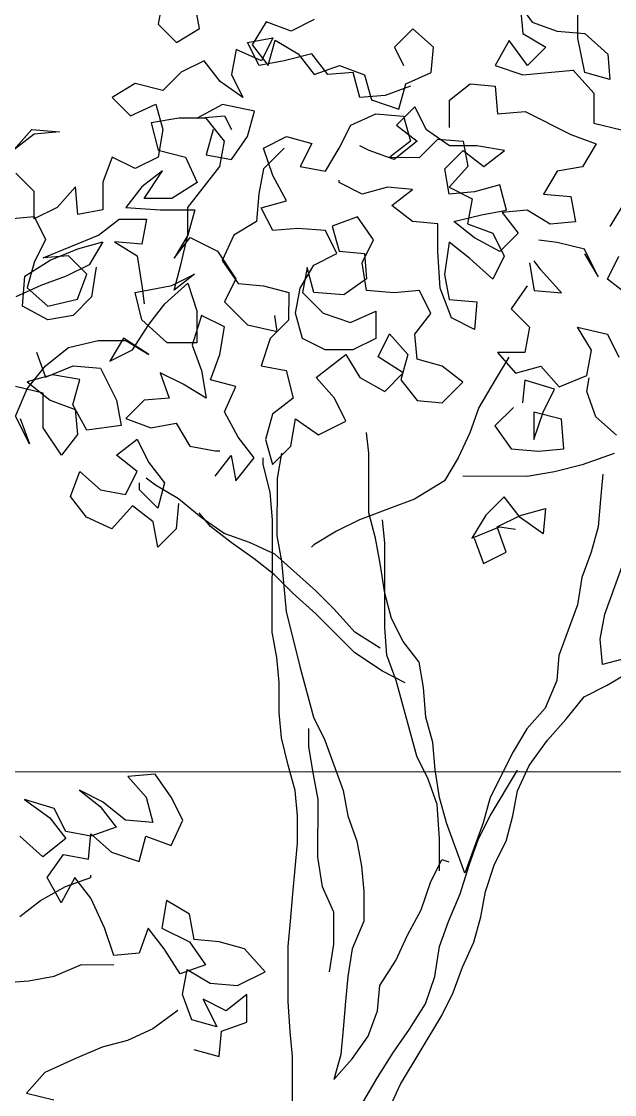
# Model space of a CAD drawing. Header units: millimetres. Extents: x 684983 to 685377, y 990360 to 990509.
# Drawn here: x 685036.688 to 685037.061, y 990437.835 to 990438.51 of the extents above; entities that cross this region are included whole.
import ezdxf

# ---------------------------------------------------------------- set-up
doc = ezdxf.new("R2010")
doc.units = ezdxf.units.MM
doc.layers.add('grid', color=8, linetype='Continuous', lineweight=9)
doc.layers.add('TEAK', color=7, linetype='Continuous')

# ---------------------------------------------------------------- blocks, each defined once
blk = doc.blocks.new('A$C25655A80')
at = {"color": 62}
for p, q in [((0.00649, 1.83512), (0.00455, 1.82455)), ((0.15357, 1.83595), (0.16125, 1.82536)), ((0.02186, 1.82261), (0.01994, 1.83318)), ((0.15645, 1.83114), (0.1574, 1.82056)), ((0.18047, 1.81862), (0.18048, 1.83015)), ((0.04974, 1.82547), (0.04396, 1.81586)), ((0.06031, 1.82161), (0.04974, 1.82547)), ((0.06992, 1.82641), (0.06031, 1.82161)), ((0.16125, 1.82536), (0.17182, 1.82151)), ((0.00455, 1.82455), (0.01224, 1.81685)), ((0.01224, 1.81685), (0.02186, 1.82261)), ((0.11126, 1.82253), (0.10356, 1.81484)), ((0.1199, 1.81483), (0.11126, 1.82253)), ((0.17182, 1.82151), (0.18335, 1.82054)), ((0.04204, 1.81682), (0.05261, 1.81874)), ((0.04684, 1.8072), (0.04204, 1.81682)), ((0.05261, 1.81874), (0.0478, 1.80913)), ((0.05068, 1.8072), (0.05357, 1.81777)), ((0.05357, 1.81777), (0.06318, 1.812)), ((0.15163, 1.81768), (0.14585, 1.80711)), ((0.15931, 1.8071), (0.15163, 1.81768)), ((0.1574, 1.82056), (0.16701, 1.81479)), ((0.18334, 1.8042), (0.18047, 1.81862)), ((0.18335, 1.82054), (0.19296, 1.81188)), ((0.03723, 1.81394), (0.0353, 1.80337)), ((0.0478, 1.80913), (0.03723, 1.81394)), ((0.04396, 1.81586), (0.05068, 1.8072)), ((0.06895, 1.81199), (0.05741, 1.80912)), ((0.06318, 1.812), (0.0699, 1.80334)), ((0.07567, 1.80333), (0.06895, 1.81199)), ((0.10356, 1.81484), (0.1074, 1.80715)), ((0.11893, 1.80426), (0.1199, 1.81483)), ((0.16701, 1.81479), (0.15931, 1.8071)), ((0.19296, 1.81188), (0.19391, 1.8013)), ((0.02377, 1.80915), (0.01415, 1.80435)), ((0.03049, 1.80049), (0.02377, 1.80915)), ((0.05741, 1.80912), (0.04684, 1.8072)), ((0.01415, 1.80435), (0.00645, 1.79667)), ((0.0353, 1.80337), (0.04009, 1.79375)), ((0.0699, 1.80334), (0.08048, 1.80717)), ((0.08625, 1.80428), (0.07567, 1.80333)), ((0.08048, 1.80717), (0.09105, 1.80332)), ((0.08912, 1.79371), (0.08625, 1.80428)), ((0.09105, 1.80332), (0.09393, 1.79274)), ((0.10835, 1.79946), (0.11893, 1.80426)), ((0.14585, 1.80711), (0.15738, 1.80326)), ((0.15738, 1.80326), (0.17853, 1.80516)), ((0.17853, 1.80516), (0.18717, 1.79554)), ((0.19391, 1.8013), (0.18334, 1.8042)), ((-0.00508, 1.79956), (-0.0147, 1.7938)), ((0.00645, 1.79667), (-0.00508, 1.79956)), ((0.04009, 1.79375), (0.03049, 1.80049)), ((0.11027, 1.7985), (0.0997, 1.79466)), ((0.10546, 1.78889), (0.10835, 1.79946)), ((0.12661, 1.79271), (0.13527, 1.79943)), ((0.13527, 1.79943), (0.14584, 1.79846)), ((0.14584, 1.79846), (0.14679, 1.78693)), ((0.0997, 1.79466), (0.08912, 1.79371)), ((0.18717, 1.79554), (0.18716, 1.78304)), ((-0.0147, 1.7938), (-0.00702, 1.78611)), ((-0.00702, 1.78611), (0.00356, 1.7909)), ((0.00356, 1.7909), (0.00644, 1.78033)), ((0.03144, 1.79088), (0.02086, 1.78512)), ((0.0449, 1.78798), (0.03144, 1.79088)), ((0.09393, 1.79274), (0.10546, 1.78889)), ((0.11219, 1.78984), (0.10449, 1.78216)), ((0.11699, 1.78022), (0.11219, 1.78984)), ((0.1266, 1.78118), (0.12661, 1.79271)), ((0.01317, 1.78513), (0.00163, 1.78321)), ((0.02471, 1.78512), (0.01317, 1.78513)), ((0.02086, 1.78512), (0.0324, 1.78607)), ((0.03239, 1.7755), (0.02471, 1.78512)), ((0.0324, 1.78607), (0.03528, 1.7803)), ((0.042, 1.77741), (0.0449, 1.78798)), ((0.08526, 1.78218), (0.09584, 1.78697)), ((0.09584, 1.78697), (0.10738, 1.786)), ((0.10738, 1.786), (0.11025, 1.77542)), ((0.14679, 1.78693), (0.15833, 1.78788)), ((0.15833, 1.78788), (0.17755, 1.77825)), ((0.00163, 1.78321), (0.00451, 1.77168)), ((0.08045, 1.77257), (0.08526, 1.78218)), ((0.10449, 1.78216), (0.11314, 1.77542)), ((0.18716, 1.78304), (0.1987, 1.78015)), ((-0.05606, 1.77173), (-0.04836, 1.78038)), ((-0.0474, 1.77845), (-0.05606, 1.77173)), ((-0.04836, 1.78038), (-0.03682, 1.7794)), ((-0.03682, 1.7794), (-0.0474, 1.77845)), ((0.00644, 1.78033), (0.0045, 1.76879)), ((0.02758, 1.78031), (0.02469, 1.76973)), ((0.03526, 1.7678), (0.042, 1.77741)), ((0.04873, 1.7726), (0.05834, 1.77739)), ((0.05834, 1.77739), (0.06892, 1.7745)), ((0.11409, 1.76869), (0.12179, 1.77637)), ((0.12659, 1.77349), (0.11699, 1.78022)), ((0.12179, 1.77637), (0.13236, 1.7754)), ((0.17755, 1.77825), (0.18812, 1.77439)), ((0.00451, 1.77168), (0.01604, 1.76878)), ((0.03045, 1.76492), (0.03239, 1.7755)), ((0.05738, 1.77259), (0.04872, 1.76394)), ((0.05256, 1.76106), (0.04873, 1.7726)), ((0.06892, 1.7745), (0.0641, 1.76489)), ((0.07467, 1.76296), (0.08045, 1.77257)), ((0.09295, 1.77159), (0.0891, 1.77352)), ((0.10352, 1.76774), (0.09295, 1.77159)), ((0.11025, 1.77542), (0.10159, 1.7687)), ((0.11314, 1.77542), (0.10352, 1.76774)), ((0.12466, 1.76388), (0.13236, 1.77156)), ((0.13813, 1.77348), (0.12659, 1.77349)), ((0.13236, 1.7754), (0.13428, 1.76483)), ((0.13236, 1.77156), (0.141, 1.76482)), ((0.14966, 1.77154), (0.13813, 1.77348)), ((0.141, 1.76482), (0.14966, 1.77154)), ((0.18812, 1.77439), (0.18234, 1.76478)), ((-0.01472, 1.76881), (-0.01858, 1.75824)), ((-0.00511, 1.76399), (-0.01472, 1.76881)), ((0.0045, 1.76879), (-0.00511, 1.76399)), ((0.01604, 1.76878), (0.02084, 1.7582)), ((0.02469, 1.76973), (0.03526, 1.7678)), ((0.10159, 1.7687), (0.11409, 1.76869)), ((0.00642, 1.76302), (-0.00224, 1.7563)), ((-0.00128, 1.75149), (0.00642, 1.76302)), ((0.01698, 1.74763), (0.03045, 1.76492)), ((0.04872, 1.76394), (0.04679, 1.75337)), ((0.0641, 1.76489), (0.07467, 1.76296)), ((0.12657, 1.7533), (0.12466, 1.76388)), ((0.13428, 1.76483), (0.12658, 1.75618)), ((0.17176, 1.76287), (0.16599, 1.75326)), ((0.18234, 1.76478), (0.17176, 1.76287)), ((-0.04742, 1.75442), (-0.0551, 1.76212)), ((-0.01858, 1.75824), (-0.01859, 1.7467)), ((0.02084, 1.7582), (0.01025, 1.75148)), ((0.05832, 1.75048), (0.05256, 1.76106)), ((0.08044, 1.75815), (0.08044, 1.75911)), ((0.09004, 1.75333), (0.08044, 1.75815)), ((-0.04743, 1.74288), (-0.04742, 1.75442)), ((-0.03012, 1.75633), (-0.03781, 1.74768)), ((-0.02916, 1.74479), (-0.03012, 1.75633)), ((-0.00224, 1.7563), (-0.00897, 1.74766)), ((0.10062, 1.75621), (0.09004, 1.75333)), ((0.1112, 1.75524), (0.10062, 1.75621)), ((0.10254, 1.74851), (0.1112, 1.75524)), ((0.13715, 1.75425), (0.12657, 1.7533)), ((0.12658, 1.75618), (0.13619, 1.75137)), ((0.14773, 1.75712), (0.13715, 1.75425)), ((0.1506, 1.74655), (0.14773, 1.75712)), ((0.01025, 1.75148), (-0.00128, 1.75149)), ((0.04679, 1.75337), (0.04581, 1.74184)), ((0.04774, 1.7476), (0.05832, 1.75048)), ((0.13619, 1.75137), (0.13425, 1.7408)), ((0.16599, 1.75326), (0.17752, 1.75229)), ((0.17752, 1.75229), (0.17944, 1.74172)), ((-0.03781, 1.74768), (-0.04743, 1.74288)), ((-0.01859, 1.7467), (-0.02916, 1.74479)), ((-0.00897, 1.74766), (0.00544, 1.74668)), ((0.00544, 1.74668), (0.01986, 1.74667)), ((0.01697, 1.7361), (0.01698, 1.74763)), ((0.01986, 1.74667), (0.01697, 1.7361)), ((0.05254, 1.73799), (0.04774, 1.7476)), ((0.11118, 1.74178), (0.10254, 1.74851)), ((0.12849, 1.74176), (0.14002, 1.74463)), ((0.14002, 1.74463), (0.1506, 1.74655)), ((0.15925, 1.74654), (0.14868, 1.74559)), ((0.14868, 1.74559), (0.1554, 1.73693)), ((0.16886, 1.74076), (0.15925, 1.74654)), ((0.19867, 1.74747), (0.19385, 1.73978)), ((-0.05801, 1.74289), (-0.04743, 1.74385)), ((-0.04743, 1.74385), (-0.04263, 1.73423)), ((-0.02052, 1.73613), (-0.01186, 1.74285)), ((-0.01186, 1.74285), (-0.00033, 1.74284)), ((-0.00033, 1.74284), (-0.00226, 1.73227)), ((0.04581, 1.74184), (0.0362, 1.73608)), ((0.08811, 1.74372), (0.07754, 1.73989)), ((0.09483, 1.7341), (0.08811, 1.74372)), ((0.12176, 1.74081), (0.11118, 1.74178)), ((0.12175, 1.72927), (0.12176, 1.74081)), ((0.13713, 1.73502), (0.12849, 1.74176)), ((0.13425, 1.7408), (0.14482, 1.73694)), ((0.17944, 1.74172), (0.16886, 1.74076)), ((-0.0436, 1.72654), (-0.02052, 1.73613)), ((0.01697, 1.7361), (0.01119, 1.72649)), ((0.01407, 1.7236), (0.01697, 1.7361)), ((0.0362, 1.73608), (0.03138, 1.72551)), ((0.06312, 1.73894), (0.05254, 1.73799)), ((0.07465, 1.73797), (0.06312, 1.73894)), ((0.07945, 1.72835), (0.07465, 1.73797)), ((0.07754, 1.73989), (0.08041, 1.72931)), ((0.14482, 1.73694), (0.14962, 1.72732)), ((0.1554, 1.73693), (0.1477, 1.72925)), ((-0.04263, 1.73423), (-0.04745, 1.72462)), ((-0.02918, 1.73037), (-0.0186, 1.73324)), ((-0.0186, 1.73324), (-0.02438, 1.72364)), ((-0.01379, 1.73324), (-0.00419, 1.72746)), ((-0.00226, 1.73227), (-0.01379, 1.73324)), ((0.01119, 1.72649), (0.01793, 1.73513)), ((0.01793, 1.73513), (0.02946, 1.72936)), ((0.09002, 1.72449), (0.09483, 1.7341)), ((0.12656, 1.73311), (0.12462, 1.71966)), ((0.1352, 1.72637), (0.12656, 1.73311)), ((0.1477, 1.72925), (0.13713, 1.73502)), ((0.17174, 1.73307), (0.16405, 1.73404)), ((0.18327, 1.73018), (0.17174, 1.73307)), ((-0.03303, 1.72749), (-0.0436, 1.72654)), ((-0.04072, 1.72557), (-0.02918, 1.73037)), ((-0.02534, 1.71979), (-0.03303, 1.72749)), ((-0.00419, 1.72746), (-0.00228, 1.71496)), ((0.02946, 1.72936), (0.03714, 1.71781)), ((0.06983, 1.72355), (0.07945, 1.72835)), ((0.08041, 1.72931), (0.09098, 1.72834)), ((0.09098, 1.72834), (0.09193, 1.71776)), ((0.12269, 1.71389), (0.12175, 1.72927)), ((0.14962, 1.72732), (0.14481, 1.71771)), ((0.18903, 1.71863), (0.18327, 1.73018)), ((0.18327, 1.72825), (0.18903, 1.71863)), ((0.19287, 1.71767), (0.19769, 1.72728)), ((-0.0513, 1.71885), (-0.04072, 1.72557)), ((-0.04745, 1.72462), (-0.05034, 1.71405)), ((-0.02438, 1.72364), (-0.03399, 1.71884)), ((-0.02149, 1.72267), (-0.02343, 1.71018)), ((0.01118, 1.71303), (0.01407, 1.7236)), ((0.03138, 1.72551), (0.0381, 1.71589)), ((0.06405, 1.71394), (0.06983, 1.72355)), ((0.06695, 1.72259), (0.06501, 1.71202)), ((0.06982, 1.71201), (0.06695, 1.72259)), ((0.09193, 1.71296), (0.09002, 1.72449)), ((0.14481, 1.71771), (0.1352, 1.72637)), ((0.16019, 1.72443), (0.16211, 1.71289)), ((0.165, 1.72154), (0.16212, 1.72539)), ((-0.05227, 1.70636), (-0.0513, 1.71885)), ((-0.03399, 1.71884), (-0.04457, 1.715)), ((-0.0292, 1.70922), (-0.02534, 1.71979)), ((0.01022, 1.71495), (0.01984, 1.71975)), ((0.01984, 1.71975), (0.01118, 1.71303)), ((0.03714, 1.71781), (0.03233, 1.7082)), ((0.09193, 1.71776), (0.08232, 1.71104)), ((0.12462, 1.71966), (0.12653, 1.70908)), ((0.17364, 1.71192), (0.165, 1.72154)), ((0.20152, 1.71093), (0.19287, 1.71767)), ((-0.04457, 1.715), (-0.05515, 1.71021)), ((-0.05034, 1.71405), (-0.0417, 1.70635)), ((-0.00516, 1.71208), (0.01022, 1.71495)), ((-0.00228, 1.71496), (-0.00132, 1.70727)), ((0.00733, 1.70727), (0.01695, 1.71591)), ((0.01695, 1.71591), (0.02079, 1.70437)), ((0.0381, 1.71589), (0.04867, 1.71492)), ((0.04867, 1.71492), (0.05925, 1.71202)), ((0.06212, 1.70337), (0.06405, 1.71394)), ((0.12749, 1.70139), (0.12269, 1.71389)), ((0.15922, 1.71482), (0.15249, 1.70521)), ((-0.0417, 1.70635), (-0.0292, 1.70922)), ((-0.02343, 1.71018), (-0.03113, 1.70249)), ((-0.00229, 1.70055), (-0.00516, 1.71208)), ((0.05925, 1.71202), (0.05923, 1.70049)), ((0.06501, 1.71202), (0.07366, 1.70336)), ((0.08232, 1.71104), (0.06982, 1.71201)), ((0.10347, 1.71198), (0.09193, 1.71296)), ((0.11404, 1.71294), (0.10347, 1.71198)), ((0.11884, 1.70332), (0.11404, 1.71294)), ((0.12653, 1.70908), (0.13807, 1.70811)), ((0.16211, 1.71289), (0.17364, 1.71192)), ((-0.0417, 1.70058), (-0.05227, 1.70636)), ((0.00059, 1.69862), (0.00733, 1.70727)), ((0.02079, 1.70437), (0.02077, 1.69091)), ((0.03233, 1.7082), (0.04193, 1.69858)), ((0.08519, 1.6995), (0.09577, 1.7043)), ((0.09577, 1.7043), (0.09576, 1.69277)), ((0.13807, 1.70811), (0.1371, 1.69657)), ((0.15249, 1.70521), (0.16017, 1.69751)), ((-0.03113, 1.70249), (-0.0417, 1.70058)), ((0.00828, 1.69092), (-0.00229, 1.70055)), ((0.02271, 1.70245), (0.01885, 1.68995)), ((0.03232, 1.69763), (0.02271, 1.70245)), ((0.05923, 1.70049), (0.05154, 1.69281)), ((0.05442, 1.69569), (0.05347, 1.70242)), ((0.065, 1.69279), (0.06212, 1.70337)), ((0.07366, 1.70336), (0.08519, 1.6995)), ((0.1121, 1.69467), (0.11884, 1.70332)), ((0.1371, 1.69657), (0.12749, 1.70139)), ((-0.00615, 1.68805), (0.00059, 1.69862)), ((0.03038, 1.6861), (0.03232, 1.69763)), ((0.04193, 1.69858), (0.05442, 1.69569)), ((0.16017, 1.69751), (0.15824, 1.68694)), ((0.18036, 1.69749), (0.19285, 1.6946)), ((0.18611, 1.68788), (0.18036, 1.69749)), ((-0.03306, 1.68904), (-0.02056, 1.69191)), ((-0.02056, 1.69191), (-0.00903, 1.6919)), ((-0.00999, 1.69286), (-0.01576, 1.68325)), ((0.00058, 1.68612), (-0.00999, 1.69286)), ((-0.00903, 1.6919), (0.00058, 1.68612)), ((0.02077, 1.69091), (0.00828, 1.69092)), ((0.05154, 1.69281), (0.04768, 1.68127)), ((0.0746, 1.68798), (0.065, 1.69279)), ((0.09576, 1.69277), (0.08614, 1.68797)), ((0.09671, 1.68507), (0.10153, 1.69468)), ((0.10153, 1.69468), (0.10921, 1.68602)), ((0.11305, 1.6841), (0.1121, 1.69467)), ((0.19285, 1.6946), (0.19765, 1.68498)), ((-0.04652, 1.68713), (-0.04269, 1.67655)), ((-0.04268, 1.68136), (-0.03306, 1.68904)), ((-0.01576, 1.68325), (-0.00615, 1.68805)), ((0.01885, 1.68995), (0.02269, 1.67937)), ((0.02653, 1.67553), (0.03038, 1.6861)), ((0.07075, 1.67645), (0.08325, 1.68605)), ((0.08614, 1.68797), (0.0746, 1.68798)), ((0.08325, 1.68605), (0.08901, 1.67643)), ((0.10921, 1.68602), (0.10632, 1.67545)), ((0.1467, 1.68695), (0.15438, 1.67829)), ((0.15824, 1.68694), (0.1467, 1.68695)), ((0.18418, 1.6773), (0.18611, 1.68788)), ((0.10728, 1.67834), (0.09671, 1.68507)), ((0.12362, 1.6812), (0.11305, 1.6841)), ((0.15151, 1.68502), (0.14573, 1.67542)), ((-0.05038, 1.67175), (-0.04268, 1.68136)), ((-0.0398, 1.67751), (-0.05038, 1.67463)), ((-0.04269, 1.67655), (-0.03115, 1.68135)), ((-0.02827, 1.67558), (-0.0398, 1.67751)), ((-0.03115, 1.68135), (-0.01961, 1.68037)), ((-0.01961, 1.68037), (-0.01289, 1.66691)), ((0.00538, 1.67843), (0.00922, 1.66785)), ((0.01499, 1.67361), (0.00538, 1.67843)), ((0.02269, 1.67937), (0.0246, 1.66784)), ((0.04768, 1.68127), (0.05825, 1.67934)), ((0.05825, 1.67934), (0.06113, 1.6678)), ((0.09958, 1.67065), (0.10728, 1.67834)), ((0.13227, 1.67447), (0.12362, 1.6812)), ((0.15438, 1.67829), (0.16496, 1.68117)), ((0.16496, 1.68117), (0.17264, 1.67251)), ((0.17264, 1.67251), (0.18418, 1.6773)), ((-0.04365, 1.66982), (-0.05519, 1.67272)), ((-0.05038, 1.67463), (-0.04077, 1.66694)), ((-0.03116, 1.665), (-0.02827, 1.67558)), ((0.0246, 1.66784), (0.01499, 1.67361)), ((0.0371, 1.67263), (0.02653, 1.67553)), ((0.03228, 1.66206), (0.0371, 1.67263)), ((0.07843, 1.66779), (0.07075, 1.67645)), ((0.08901, 1.67643), (0.09958, 1.67065)), ((0.10632, 1.67545), (0.11304, 1.66679)), ((0.12361, 1.66582), (0.13227, 1.67447)), ((0.14573, 1.67542), (0.13899, 1.66389)), ((0.15823, 1.6754), (0.15726, 1.66579)), ((0.17072, 1.67155), (0.15823, 1.6754)), ((0.18418, 1.67057), (0.18514, 1.67634)), ((-0.0552, 1.66022), (-0.05038, 1.67175)), ((-0.04367, 1.6554), (-0.04365, 1.66982)), ((0.1659, 1.66194), (0.17072, 1.67155)), ((0.18801, 1.66), (0.18418, 1.67057)), ((-0.04077, 1.66694), (-0.0302, 1.66308)), ((-0.0254, 1.65442), (-0.03116, 1.665)), ((-0.01289, 1.66691), (-0.01098, 1.65633)), ((-0.00136, 1.6669), (-0.00906, 1.65922)), ((0.00922, 1.66785), (-0.00136, 1.6669)), ((0.06113, 1.6678), (0.05247, 1.66108)), ((0.08323, 1.65817), (0.07843, 1.66779)), ((0.11304, 1.66679), (0.12361, 1.66582)), ((0.13899, 1.66389), (0.13513, 1.65332)), ((0.15341, 1.66387), (0.14571, 1.65619)), ((-0.04944, 1.64868), (-0.0552, 1.66022)), ((-0.05328, 1.65926), (-0.04944, 1.64868)), ((-0.0302, 1.66308), (-0.02925, 1.6525)), ((-0.00906, 1.65922), (0.00152, 1.65536)), ((0.03804, 1.65148), (0.03228, 1.66206)), ((0.05247, 1.66108), (0.04958, 1.65051)), ((0.06015, 1.64762), (0.06208, 1.65915)), ((0.06208, 1.65915), (0.07169, 1.65241)), ((0.16205, 1.65041), (0.1659, 1.66194)), ((0.16206, 1.66194), (0.16205, 1.65041)), ((0.17359, 1.65905), (0.16206, 1.66194)), ((0.17454, 1.64655), (0.17359, 1.65905)), ((0.19666, 1.6523), (0.18801, 1.66)), ((-0.03599, 1.64386), (-0.04367, 1.6554)), ((-0.01098, 1.65633), (-0.0254, 1.65442)), ((0.00152, 1.65536), (0.01209, 1.65727)), ((0.01209, 1.65727), (0.01785, 1.64766)), ((0.07169, 1.65241), (0.08323, 1.65817)), ((0.14571, 1.65619), (0.15243, 1.64657)), ((-0.02925, 1.6525), (-0.03599, 1.64386)), ((-0.01291, 1.64384), (-0.00426, 1.65056)), ((-0.00426, 1.65056), (0.00054, 1.64094)), ((0.04476, 1.64282), (0.03804, 1.65148)), ((0.04958, 1.65051), (0.05245, 1.63993)), ((0.09283, 1.6447), (0.09188, 1.65336)), ((0.13513, 1.65332), (0.13032, 1.64275)), ((0.01785, 1.64766), (0.02842, 1.64572)), ((0.02842, 1.64572), (0.03035, 1.64572)), ((0.05245, 1.63993), (0.06015, 1.64762)), ((0.15243, 1.64657), (0.16397, 1.6456)), ((0.16397, 1.6456), (0.17454, 1.64655)), ((-0.00427, 1.6371), (-0.01291, 1.64384)), ((0.02841, 1.63515), (0.03515, 1.64379)), ((0.03515, 1.64379), (0.03706, 1.63322)), ((0.03706, 1.63322), (0.04476, 1.64282)), ((0.0486, 1.63994), (0.04861, 1.64282)), ((0.0563, 1.64474), (0.05437, 1.63416)), ((0.09281, 1.61971), (0.09283, 1.6447)), ((0.13032, 1.64275), (0.12454, 1.63314)), ((0.19569, 1.64461), (0.18223, 1.63981)), ((-0.03216, 1.62655), (-0.0283, 1.63712)), ((-0.0283, 1.63712), (-0.01966, 1.62942)), ((-0.00908, 1.62749), (-0.00427, 1.6371)), ((0.00054, 1.64094), (0.00726, 1.63228)), ((0.05148, 1.6284), (0.0486, 1.63994)), ((0.17069, 1.63694), (0.15915, 1.63503)), ((0.18223, 1.63981), (0.17069, 1.63694)), ((-0.00332, 1.62941), (-0.00331, 1.63229)), ((0.00342, 1.63133), (-0.00043, 1.63421)), ((0.00726, 1.63228), (0.00437, 1.62171)), ((0.05437, 1.63416), (0.05435, 1.61013)), ((0.12454, 1.63314), (0.11204, 1.62546)), ((0.15915, 1.63503), (0.13223, 1.63505)), ((0.19087, 1.63596), (0.1899, 1.62539)), ((-0.01966, 1.62942), (-0.00908, 1.62749)), ((0.00437, 1.62171), (-0.00332, 1.62941)), ((0.01302, 1.62555), (0.00342, 1.63133)), ((0.05243, 1.61686), (0.05148, 1.6284)), ((-0.02544, 1.61789), (-0.03216, 1.62655)), ((0.01302, 1.62363), (0.01205, 1.61305)), ((0.02263, 1.61785), (0.01302, 1.62555)), ((0.11204, 1.62546), (0.10146, 1.62162)), ((0.14953, 1.62639), (0.14183, 1.6187)), ((0.15625, 1.61773), (0.14953, 1.62639)), ((0.1899, 1.62539), (0.18893, 1.61385)), ((-0.00621, 1.62268), (-0.01487, 1.61308)), ((0.00244, 1.61595), (-0.00621, 1.62268)), ((0.02647, 1.614), (0.02167, 1.61977)), ((0.10146, 1.62162), (0.08896, 1.61683)), ((0.09568, 1.60913), (0.09281, 1.61971)), ((0.14183, 1.6187), (0.13606, 1.6091)), ((0.14663, 1.61389), (0.15625, 1.61869)), ((0.15625, 1.61869), (0.16683, 1.62156)), ((0.16683, 1.62156), (0.16586, 1.61099)), ((-0.01487, 1.61308), (-0.02544, 1.61789)), ((0.00435, 1.60537), (0.00244, 1.61595)), ((0.03224, 1.61111), (0.02263, 1.61785)), ((0.05239, 1.56976), (0.05243, 1.61686)), ((0.08896, 1.61683), (0.07934, 1.61203)), ((0.09952, 1.60721), (0.09857, 1.61682)), ((0.16586, 1.61099), (0.15625, 1.61773)), ((0.01205, 1.61305), (0.00435, 1.60537)), ((0.03512, 1.60726), (0.02647, 1.614)), ((0.04281, 1.60726), (0.03224, 1.61111)), ((0.05435, 1.61013), (0.05626, 1.59956)), ((0.07934, 1.61203), (0.06972, 1.60627)), ((0.13606, 1.6091), (0.1476, 1.61389)), ((0.15047, 1.60331), (0.14663, 1.61389)), ((0.1476, 1.61389), (0.15432, 1.61292)), ((0.18893, 1.61385), (0.18604, 1.60328)), ((0.04472, 1.60053), (0.03512, 1.60726)), ((0.05338, 1.60244), (0.04281, 1.60726)), ((0.06972, 1.60627), (0.06876, 1.60531)), ((0.09759, 1.59856), (0.09568, 1.60913)), ((0.09949, 1.57164), (0.09952, 1.60721)), ((0.13702, 1.60909), (0.14085, 1.59852)), ((0.07067, 1.58704), (0.05338, 1.60244)), ((0.14085, 1.59852), (0.15047, 1.60331)), ((0.18604, 1.60328), (0.18218, 1.59271)), ((0.05337, 1.59379), (0.04472, 1.60053)), ((0.05626, 1.59956), (0.05816, 1.5784)), ((0.0995, 1.58606), (0.09759, 1.59856)), ((0.19178, 1.57732), (0.19949, 1.59846)), ((0.06105, 1.58609), (0.05337, 1.59379)), ((0.18218, 1.59271), (0.18025, 1.58118)), ((0.07066, 1.57743), (0.06105, 1.58609)), ((0.07835, 1.57935), (0.07067, 1.58704)), ((0.10238, 1.57548), (0.0995, 1.58606)), ((0.05816, 1.5784), (0.06391, 1.55533)), ((0.08699, 1.56973), (0.07835, 1.57935)), ((0.18025, 1.58118), (0.17254, 1.56004)), ((0.08698, 1.56107), (0.07066, 1.57743)), ((0.10718, 1.56586), (0.10238, 1.57548)), ((0.18985, 1.56675), (0.19178, 1.57732)), ((0.0543, 1.55918), (0.05239, 1.56976)), ((0.09756, 1.56299), (0.08699, 1.56973)), ((0.10044, 1.5601), (0.09949, 1.57164)), ((0.1139, 1.55721), (0.10718, 1.56586)), ((0.1908, 1.55617), (0.18985, 1.56675)), ((0.09851, 1.55337), (0.08698, 1.56107)), ((0.10428, 1.54952), (0.10044, 1.5601)), ((0.05525, 1.54861), (0.0543, 1.55918)), ((0.11581, 1.54663), (0.1139, 1.55721)), ((0.17254, 1.56004), (0.17157, 1.54946)), ((0.20138, 1.55905), (0.1908, 1.55617)), ((0.06391, 1.55533), (0.06966, 1.53417)), ((0.10812, 1.54856), (0.09851, 1.55337)), ((0.19272, 1.54752), (0.20233, 1.55328)), ((0.05524, 1.53611), (0.05525, 1.54861)), ((0.1129, 1.51779), (0.10428, 1.54952)), ((0.11676, 1.53413), (0.11581, 1.54663)), ((0.17157, 1.54946), (0.16675, 1.53793)), ((0.1831, 1.54272), (0.19272, 1.54752)), ((0.1754, 1.53312), (0.1831, 1.54272)), ((0.16675, 1.53793), (0.15905, 1.52929)), ((0.05619, 1.52553), (0.05524, 1.53611)), ((0.06966, 1.53417), (0.07445, 1.52456)), ((0.11963, 1.52355), (0.11676, 1.53413)), ((0.06772, 1.52168), (0.06773, 1.52937)), ((0.15905, 1.52929), (0.15328, 1.51968)), ((0.1677, 1.52447), (0.1754, 1.53312)), ((0.05906, 1.514), (0.05619, 1.52553)), ((0.07445, 1.52456), (0.08213, 1.5034)), ((0.16, 1.5139), (0.1677, 1.52447)), ((0.06963, 1.51014), (0.06772, 1.52168)), ((0.12059, 1.51202), (0.11963, 1.52355)), ((0.15328, 1.51968), (0.14365, 1.50046)), ((0.1177, 1.50818), (0.1129, 1.51779)), ((0.06194, 1.50342), (0.05906, 1.514)), ((0.1225, 1.50048), (0.12059, 1.51202)), ((0.14364, 1.49277), (0.15519, 1.51199)), ((0.15518, 1.50333), (0.16, 1.5139)), ((0.0033, 1.5102), (-0.00823, 1.50925)), ((-0.00823, 1.50925), (-0.00055, 1.50059)), ((0.01003, 1.50058), (0.0033, 1.5102)), ((0.07155, 1.49957), (0.06963, 1.51014)), ((0.12153, 1.4976), (0.1177, 1.50818)), ((-0.02842, 1.5035), (-0.01978, 1.49677)), ((-0.01882, 1.49869), (-0.02842, 1.5035)), ((0.06289, 1.49284), (0.06194, 1.50342)), ((0.08213, 1.5034), (0.08404, 1.49283)), ((0.15325, 1.49276), (0.15518, 1.50333)), ((-0.0515, 1.49968), (-0.04093, 1.49198)), ((-0.03901, 1.49582), (-0.0515, 1.49968)), ((-0.00921, 1.49099), (-0.01882, 1.49869)), ((-0.00055, 1.50059), (0.00233, 1.49002)), ((0.01482, 1.49097), (0.01003, 1.50058)), ((0.07153, 1.47553), (0.07155, 1.49957)), ((0.12248, 1.48318), (0.12153, 1.4976)), ((0.12537, 1.4899), (0.1225, 1.50048)), ((0.14365, 1.50046), (0.14075, 1.48989)), ((-0.03421, 1.4862), (-0.03901, 1.49582)), ((-0.01978, 1.49677), (-0.01306, 1.48811)), ((0.06288, 1.48131), (0.06289, 1.49284)), ((0.08404, 1.49283), (0.08787, 1.48225)), ((0.13882, 1.48316), (0.14364, 1.49277)), ((0.15036, 1.48219), (0.15325, 1.49276)), ((-0.04093, 1.49198), (-0.03421, 1.48332)), ((0.00233, 1.49002), (-0.00921, 1.49099)), ((0.01001, 1.4804), (0.01482, 1.49097)), ((0.13304, 1.46875), (0.12537, 1.4899)), ((0.14075, 1.48989), (0.13304, 1.46875)), ((-0.04383, 1.47564), (-0.05344, 1.4843)), ((-0.02364, 1.48427), (-0.03421, 1.4862)), ((-0.02461, 1.47466), (-0.02363, 1.48523)), ((-0.01306, 1.48811), (-0.02364, 1.48427)), ((-0.02363, 1.48523), (-0.01499, 1.47753)), ((-0.00346, 1.47368), (-0.00056, 1.48425)), ((-0.00056, 1.48425), (0.01001, 1.4804)), ((-0.03421, 1.48332), (-0.04383, 1.47564)), ((0.06094, 1.46016), (0.06288, 1.48131)), ((0.08787, 1.48225), (0.08979, 1.47167)), ((0.12247, 1.46972), (0.12248, 1.48318)), ((0.13497, 1.47259), (0.13882, 1.48316)), ((0.14554, 1.47258), (0.15036, 1.48219)), ((-0.04192, 1.46699), (-0.03518, 1.47659)), ((-0.03518, 1.47659), (-0.02461, 1.47466)), ((-0.01499, 1.47753), (-0.00346, 1.47368)), ((0.07344, 1.46303), (0.07153, 1.47553)), ((0.08979, 1.47167), (0.09074, 1.4611)), ((0.11862, 1.46492), (0.12344, 1.47452)), ((0.12344, 1.47452), (0.12632, 1.47356)), ((0.13111, 1.4601), (0.13497, 1.47259)), ((0.14169, 1.46105), (0.14554, 1.47258)), ((-0.03616, 1.45641), (-0.04192, 1.46699)), ((-0.03038, 1.46697), (-0.03616, 1.45641)), ((-0.03423, 1.46313), (-0.02365, 1.46697)), ((-0.02366, 1.45832), (-0.03038, 1.46697)), ((-0.02365, 1.46697), (-0.02365, 1.46793)), ((-0.04481, 1.45737), (-0.03423, 1.46313)), ((0.07823, 1.45246), (0.07344, 1.46303)), ((0.11476, 1.45338), (0.11862, 1.46492)), ((-0.05347, 1.45065), (-0.04481, 1.45737)), ((-0.0179, 1.44581), (-0.02366, 1.45832)), ((0.00806, 1.45733), (0.00613, 1.44579)), ((0.01767, 1.45155), (0.00806, 1.45733)), ((0.05997, 1.44863), (0.06094, 1.46016)), ((0.09074, 1.4611), (0.09073, 1.4486)), ((0.1263, 1.44857), (0.13111, 1.4601)), ((0.13976, 1.45048), (0.14169, 1.46105)), ((0.07822, 1.439), (0.07823, 1.45246)), ((0.10899, 1.44281), (0.11476, 1.45338)), ((0.01958, 1.44097), (0.01767, 1.45155)), ((0.05899, 1.43805), (0.05997, 1.44863)), ((0.09073, 1.4486), (0.08591, 1.43707)), ((0.12244, 1.438), (0.1263, 1.44857)), ((0.13686, 1.43991), (0.13976, 1.45048)), ((-0.01407, 1.43428), (-0.0179, 1.44581)), ((0.00036, 1.4458), (-0.00349, 1.43523)), ((0.00708, 1.43714), (0.00036, 1.4458)), ((0.00613, 1.44579), (0.01766, 1.44001)), ((0.01766, 1.44001), (0.02438, 1.4304)), ((0.03016, 1.44), (0.01958, 1.44097)), ((0.04073, 1.43711), (0.03016, 1.44)), ((0.07629, 1.42746), (0.07822, 1.439)), ((0.10417, 1.43224), (0.10899, 1.44281)), ((0.13205, 1.42934), (0.13686, 1.43991)), ((-0.00349, 1.43523), (-0.01407, 1.43428)), ((0.0138, 1.42656), (0.00708, 1.43714)), ((0.04937, 1.42749), (0.04073, 1.43711)), ((0.05897, 1.41498), (0.05899, 1.43805)), ((0.08591, 1.43707), (0.08398, 1.42553)), ((0.12051, 1.4255), (0.12244, 1.438)), ((-0.03907, 1.42565), (-0.02753, 1.43044)), ((-0.02753, 1.43044), (-0.01407, 1.43043)), ((0.02438, 1.4304), (0.0138, 1.42656)), ((0.09743, 1.42168), (0.10417, 1.43224)), ((-0.04965, 1.42373), (-0.03907, 1.42565)), ((0.01476, 1.41791), (0.01669, 1.42848)), ((0.01669, 1.42848), (0.0263, 1.4227)), ((0.03783, 1.42173), (0.04937, 1.42749)), ((0.08398, 1.42553), (0.08301, 1.41496)), ((0.11665, 1.41397), (0.12051, 1.4255)), ((0.12819, 1.41876), (0.13205, 1.42934)), ((-0.06118, 1.42278), (-0.04965, 1.42373)), ((0.0263, 1.4227), (0.03783, 1.42173)), ((0.09646, 1.4111), (0.09743, 1.42168)), ((0.01859, 1.40733), (0.01476, 1.41791)), ((0.04167, 1.41788), (0.03301, 1.41116)), ((0.04166, 1.40635), (0.04167, 1.41788)), ((0.12338, 1.40916), (0.12819, 1.41876)), ((0.02341, 1.41598), (0.02916, 1.40444)), ((0.03301, 1.41116), (0.02341, 1.41598)), ((0.05992, 1.40248), (0.05897, 1.41498)), ((0.08301, 1.41496), (0.08203, 1.40343)), ((0.10991, 1.4034), (0.11665, 1.41397)), ((0.01283, 1.41118), (0.00225, 1.4035)), ((0.02916, 1.40444), (0.01859, 1.40733)), ((0.09261, 1.40053), (0.09646, 1.4111)), ((0.10605, 1.38033), (0.12338, 1.40916)), ((0.00225, 1.4035), (-0.00833, 1.3987)), ((0.03108, 1.40251), (0.04166, 1.40635)), ((0.08203, 1.40343), (0.08106, 1.39285)), ((0.10317, 1.39379), (0.10991, 1.4034)), ((-0.00833, 1.3987), (-0.01891, 1.39583)), ((0.03011, 1.39194), (0.03108, 1.40251)), ((0.06087, 1.39191), (0.05992, 1.40248)), ((0.08587, 1.39093), (0.09261, 1.40053)), ((-0.01891, 1.39583), (-0.03045, 1.39103)), ((0.01954, 1.39483), (0.03011, 1.39194)), ((0.09644, 1.38323), (0.10317, 1.39379)), ((-0.03045, 1.39103), (-0.04295, 1.38528)), ((0.06084, 1.35634), (0.06087, 1.39191)), ((0.08106, 1.39285), (0.07817, 1.38228)), ((0.07817, 1.38228), (0.08587, 1.39093)), ((-0.04295, 1.38528), (-0.05065, 1.37663)), ((0.0897, 1.3717), (0.09644, 1.38323)), ((0.10123, 1.36976), (0.10605, 1.38033)), ((-0.05065, 1.37663), (-0.03912, 1.37374))]:
    blk.add_line(p, q, dxfattribs=at)
blk = doc.blocks.new('TR')
blk.add_blockref('A$C25655A80', (0.01921, 0.01485, 1.34531))

msp = doc.modelspace()

# ---------------------------------------------------------------- linework, layer by layer
at = {"layer": 'grid'}
msp.add_line((685085.19566, 990438.03806), (684982.76357, 990438.03806), dxfattribs=at)

# ---------------------------------------------------------------- block references
at = {"layer": 'TEAK', "xscale": 1.5, "yscale": 1.5, "zscale": 1.5}
msp.add_blockref('TR', (685036.738, 990435.749, 99.599), dxfattribs=at)

doc.saveas('drawing.dxf')
